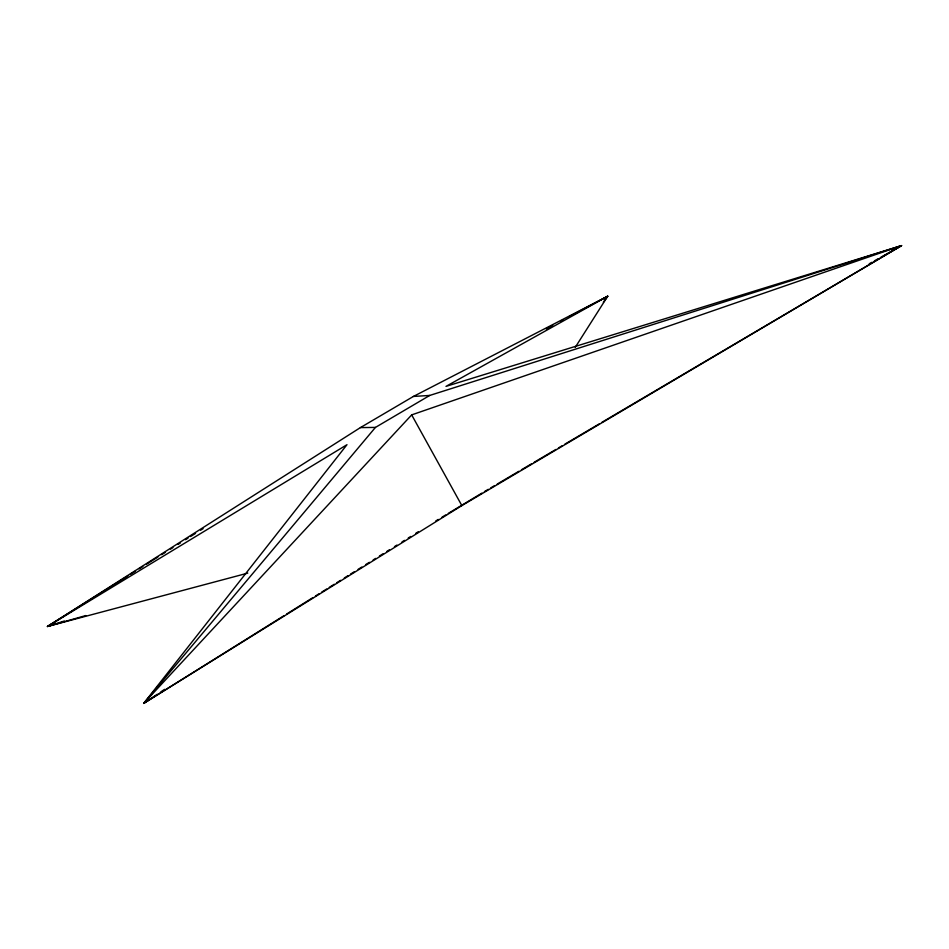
<?xml version="1.0" encoding="UTF-8"?>
<svg xmlns="http://www.w3.org/2000/svg" width="949" height="949" viewBox="0 0 949 949"><rect width="100%" height="100%" fill="white"/><g stroke="black" fill="none" stroke-linecap="round" stroke-linejoin="round"><path stroke-width="1.42" d="M575.236 347.358L607.704 296.23L413.384 396.457L360.418 427.596L47.45 626.482L247.784 573.125M603.339 302.209L607.704 296.23L569.744 316.397M601.796 422.388L901.55 245.613L429.743 395.436L375.436 427.418L143.69 703.387L461.855 505.592L901.55 245.613L445.994 386.385L607.704 296.23L604.81 299.587M880.874 257.238L901.55 245.613L411.676 414.891L143.69 703.387L284.119 615.616M157.202 694.324L143.69 703.387L346.99 444.69L47.45 626.482L85.873 615.545M160.879 691.845L164.568 689.365M127.783 575.996L47.45 626.482L64.354 621.002M130.286 574.418L135.316 571.262M139.076 568.89L142.836 566.517M146.609 564.157L157.902 557.051M161.674 554.691L165.434 552.318M170.452 549.163L172.967 547.585M177.985 544.429L180.5 542.852M185.518 539.696L188.032 538.119M190.535 536.541L195.553 533.385M200.583 530.23L203.086 528.652M286.622 614.05L312.945 597.585M315.459 596.019L319.22 593.671M321.723 592.105L326.741 588.961M329.244 587.395L334.262 584.264M336.776 582.698L340.537 580.349M344.297 577.988L348.058 575.64M350.561 574.074L354.321 571.725M358.081 569.376L361.842 567.016M365.602 564.667L369.375 562.318M373.135 559.969L375.638 558.403M379.398 556.043L383.159 553.694M386.919 551.345L389.434 549.779M394.44 546.648L396.955 545.07M401.973 541.938L404.476 540.372M408.236 538.024L410.739 536.458M415.757 533.314L418.272 531.748M435.781 520.942L438.284 519.435M442.02 517.169L445.757 514.916M448.26 513.409L481.926 493.1M484.441 491.594L488.272 489.34M490.823 487.833L494.654 485.58M497.205 484.073L518.889 471.285M521.44 469.779L531.642 463.764M534.192 462.258L555.877 449.47M558.427 447.964L562.259 445.71M564.809 444.203L599.246 423.895M869.237 263.775L871.823 262.327M874.409 260.868L878.288 258.686M546.185 328.912L552.733 325.436M560.586 321.26L563.196 319.872M413.384 396.457L429.743 395.436M360.418 427.596L375.436 427.418M411.676 414.891L461.855 505.592"/></g></svg>
